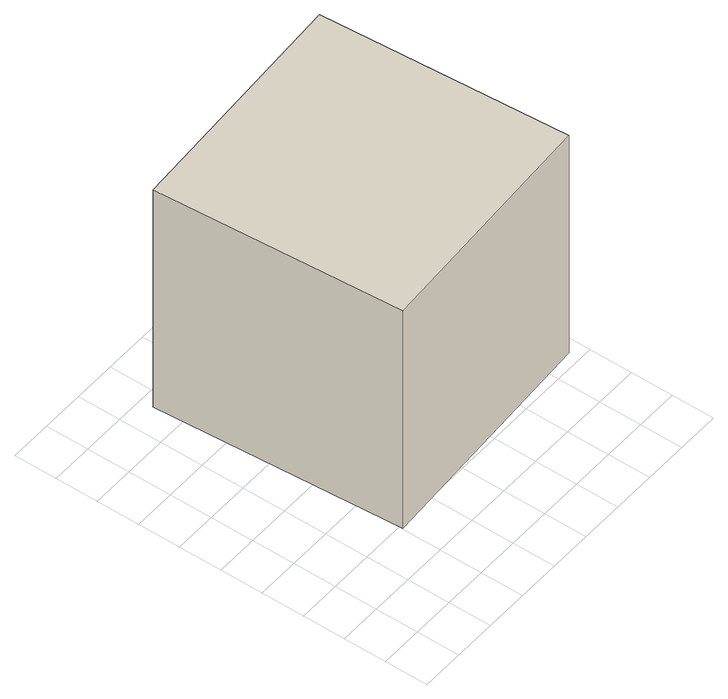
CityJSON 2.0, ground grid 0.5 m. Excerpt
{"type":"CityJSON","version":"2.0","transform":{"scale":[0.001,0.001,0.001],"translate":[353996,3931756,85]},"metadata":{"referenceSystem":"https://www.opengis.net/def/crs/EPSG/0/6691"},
"CityObjects":{
"building1":{"type":"Building","attributes":{"BuildingIDAttribute.prefecture":"14","BuildingIDAttribute.city":"14153","BuildingDetailAttribute.surveyYear":2015},"geometry":[{"type":"Solid","lod":"1","boundaries":[[[[0,1,2,3]],[[2,4,5,3]],[[1,6,4,2]],[[0,7,6,1]],[[3,5,7,0]],[[4,6,7,5]]]]}]}
},
"vertices":[
[1013,959,890],[827,3851,890],[3659,4018,890],[3845,1135,890],[3659,4018,3890],[3845,1135,3890],[827,3851,3890],[1013,959,3890]
]}
